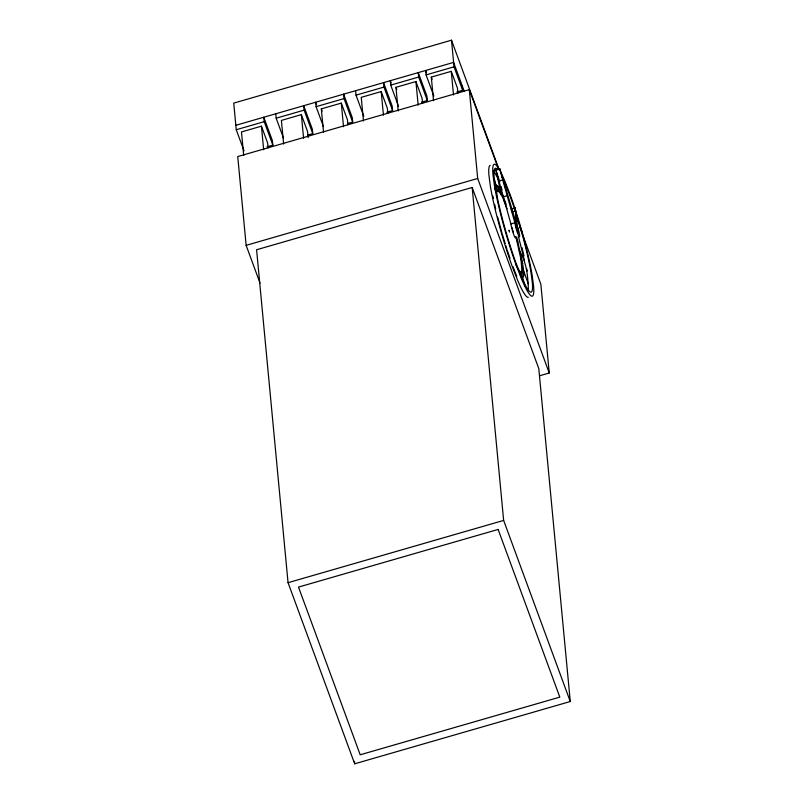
<?xml version="1.0" encoding="UTF-8"?>
<svg xmlns="http://www.w3.org/2000/svg" width="804" height="804" viewBox="0 0 804 804"><rect width="100%" height="100%" fill="white"/><g stroke="black" fill="none" stroke-linecap="round" stroke-linejoin="round"><path stroke-width="1.21" d="M515.264 207.955L517.665 228.798C520.138 239.049 514.922 225.723 516.51 225.683L515.264 207.955L511.274 209.11M494.902 189.231L494.892 186.729L495.837 184.779L497.706 185.995L500.369 190.307L503.636 197.412M496.661 196.538L496.641 192.156L497.475 190.437L494.138 178.87M525.082 286.164L521.062 272.234L521.907 270.516L521.002 259.37L515.987 237.18M522.7 277.893L523.655 275.943L523.625 270.948L522.62 263.26L516.701 237.18M499.113 169.594L451.506 40.2L233.733 103.103L236.255 129.735L244.024 150.871M235.833 125.303L453.607 62.4L464.3 91.465M236.255 129.735L264.194 121.665L263.782 117.223L272.415 140.7L272.837 145.142L267.008 146.82M283.51 138.157L276.174 118.208L304.123 110.138L303.701 105.696L312.334 129.173L312.756 133.615L308.103 134.961M323.439 126.63L316.093 106.671L344.042 98.601L343.62 94.168L352.263 117.645L352.685 122.077L348.021 123.424M363.79 116.268L356.021 95.143L383.97 87.073L383.548 82.631L392.181 106.108L392.603 110.55L386.784 112.228M398.513 106.239L390.744 85.113L418.693 77.043L418.271 72.601L426.904 96.078L427.326 100.52L421.507 102.198M433.858 96.038L426.08 74.903L454.029 66.832L451.506 40.2M268.074 147.916L267.611 142.941L261.441 126.168L241.481 131.936L243.712 155.554M308.123 137.625L307.53 131.414L301.359 114.64L281.4 120.409L283.631 144.027M323.56 132.489L321.329 108.872L341.288 103.113L347.459 119.876L347.921 124.851M387.85 113.324L387.377 108.349L381.207 91.576L361.247 97.344L363.478 120.962M398.201 110.932L395.97 87.314L415.929 81.546L422.1 98.319L422.572 103.294M433.537 100.721L431.306 77.104L451.265 71.345L457.436 88.108L457.908 93.083M456.843 91.998L462.662 90.309L462.24 85.877M498.349 168.669L469.295 89.686L237.743 156.559L246.135 245.351L260.014 283.078M515.625 236.456A8.09 0.945 73.9 0 1 513.786 234.778A8.09 0.945 73.9 0 1 510.902 223.914L495.797 169.845L499.786 168.689L516.289 223.331M246.135 245.351L477.687 178.468L469.295 89.686M472.169 187.483L256.587 249.753L288.053 582.689L354.685 763.8L570.267 701.53L538.791 368.594L472.169 187.483L503.646 520.419L570.267 701.53M498.731 181.071L502.721 179.915L499.786 168.689M503.203 196.859L507.193 195.704L502.721 179.915M512.148 212.045L515.143 211.181M510.902 223.914L514.892 222.758A8.09 0.945 73.9 0 0 518.892 236.145A8.09 0.945 73.9 0 0 517.987 228.185L517.434 226.437M539.595 375.78L549.243 372.996L540.851 284.204L519.605 226.437M288.053 582.689L503.646 520.419M497.475 190.437C503.002 194.739 504.188 202.698 507.123 208.779M515.655 264.255L519.424 271.159L521.062 272.234M516.952 240.718L518.017 242.014M493.897 171.041L499.847 182.026M519.314 250.707C526.821 262.496 528.037 276.998 528.399 290.656M521.002 259.37L522.62 263.26M512.922 266.506L516.771 276.445M517.977 220.879L521.836 231.371M454.029 66.832L462.662 90.309M477.687 178.468L549.243 372.996M431.306 77.104L432.13 79.345M426.522 72.812L425.658 70.471L426.08 74.903M418.693 77.043L427.326 100.52M395.97 87.314L396.794 89.556M391.186 83.023L390.322 80.671L390.744 85.113M383.97 87.073L392.603 110.55M344.042 98.601L352.685 122.077M321.329 108.872L322.143 111.113M316.545 104.58L315.681 102.239L316.093 106.671M304.123 110.138L312.756 133.615M264.194 121.665L272.837 145.142M521.886 266.134L528.359 284.013M513.454 232.245L512.862 230.416M509.304 230.989L508.952 230.235L509.585 232.075M507.274 250.315L509.987 258.255M495.797 169.845L498.952 179.342M494.892 186.729L496.641 192.156M521.907 270.516L523.655 275.943M502.369 234.356L505.153 243.481M505.847 245.763L506.892 249.18M507.193 195.704L514.892 222.758M501.043 186.528L502.058 190.126M505.113 200.91L506.128 204.507M518.399 236.346L524.479 260.657M497.646 217.13L502.018 233.22M497.706 185.995L499.113 191.513M519.424 271.159L520.831 276.676M512.59 229.431L512.208 227.703M494.611 204.337L495.716 208.99M497.435 176.779L501.455 195.292M492.902 196.045L493.365 198.437M503.806 198.447L504.319 201.533M451.265 71.345L453.506 94.962M415.929 81.546L418.16 105.163M381.207 91.576L383.438 115.193M355.599 90.701L356.021 95.143M341.288 103.113L343.519 126.73M301.359 114.64L303.59 138.258M354.443 761.308L354.685 763.8M275.752 113.766L276.174 118.208M261.441 126.168L263.672 149.785M528.298 297.309A68.662 7.98 73.9 0 1 517.263 279.4L512.088 266.064A68.662 7.98 73.9 0 1 490.35 186.106L488.932 175.212A68.662 7.98 73.9 0 1 490.239 165.363M521.957 247.662A68.662 7.98 73.9 0 1 523.967 255.883M526.751 268.717A68.662 7.98 73.9 0 1 527.213 271.069M499.957 170.749A68.662 7.98 73.9 0 0 492.922 174.056L494.339 184.96A68.662 7.98 73.9 0 0 516.088 264.908L521.253 278.254A68.662 7.98 73.9 0 0 533.605 286.314L532.178 275.41A68.662 7.98 73.9 0 0 510.439 195.462L505.274 182.116A68.662 7.98 73.9 0 0 500.651 172.046M497.887 169.895A64.441 7.487 73.9 0 0 494.169 177.503L495.505 187.734A64.441 7.487 73.9 0 0 515.907 262.777L520.761 275.3A64.441 7.487 73.9 0 0 532.359 282.857L531.022 272.626A64.441 7.487 73.9 0 0 510.61 197.593L505.766 185.071A64.441 7.487 73.9 0 0 501.867 176.488M516.932 227.924L517.575 230.135L516.972 227.944M498.128 529.434L298.505 587.091L360.202 754.785L559.815 697.128L498.128 529.434"/></g></svg>
